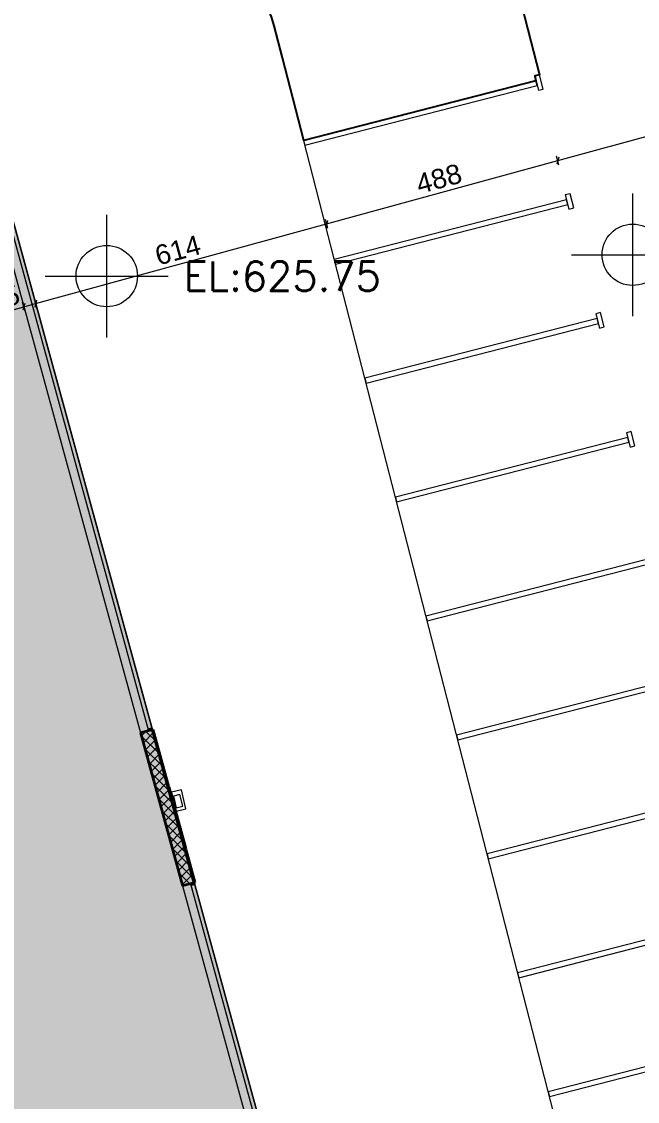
# Model space of a CAD drawing. Header units: metres. Extents: x 7516628 to 7516777, y 4692096 to 4692450.
# Drawn here: x 7516702.89 to 7516715.43, y 4692386.01 to 4692407.99 of the extents above; entities that cross this region are included whole.
import ezdxf

# ---------------------------------------------------------------- set-up
doc = ezdxf.new("R2010")
doc.units = ezdxf.units.M
for name, color, linetype, lineweight in [('New_2D Drafting - General_Pen_No__102', 254, 'Continuous', 0), ('New_2D Drafting - General_Pen_No__2', 8, 'Continuous', 0), ('New_Archicad Windows_Pen_No__103', 31, 'Continuous', 0), ('New_Archicad Windows_Pen_No__82', 253, 'Continuous', 0), ('New_Dimensioning - General', 7, 'Continuous', 0), ('New_Dimensioning - General_Pen_No__1', 7, 'Continuous', 0), ('New_Dimensioning - General_Pen_No__142', 8, 'Continuous', 0), ('New_Dimensioning - General_Pen_No__161', 251, 'Continuous', 0), ('New_Structural - Bearing', 7, 'Continuous', 0), ('New_Structural - Bearing_Pen_No__1', 7, 'Continuous', 0), ('New_Structural - Bearing_Pen_No__102', 254, 'Continuous', 0), ('New_Structural - Bearing_Pen_No__150', 58, 'Continuous', 0), ('New_Structural - Bearing_Pen_No__184', 254, 'Continuous', 0), ('New_Structural - Bearing_Pen_No__204', 254, 'Continuous', 0), ('New_Structural - Bearing_Pen_No__22', 8, 'Continuous', 0), ('niveleta lartesite', 5, 'Continuous', 0), ('projekt', 7, 'Continuous', 0)]:
    doc.layers.add(name, color=color, linetype=linetype, lineweight=lineweight)
doc.styles.add('GENERATED_STYLE_1', font='arial.ttf')
doc.styles.get("Standard").update_dxf_attribs({"font": 'simplex.shx'})
doc.dimstyles.new('GENERATED_STYLE__1', dxfattribs={"dimtxt": 400, "dimasz": 95, "dimexe": 0.18, "dimexo": 100000, "dimgap": 0, "dimtad": 1, "dimdec": 0, "dimlfac": 0.1, "dimzin": 0, "dimdsep": 46, "dimtxsty": 'GENERATED_STYLE_1', "dimblk": 'ARROWHEAD_2', "dimblk1": 'ARROWHEAD_2', "dimblk2": 'ARROWHEAD_2', "dimcen": 0.09, "dimclrd": 251, "dimclre": 251, "dimclrt": 7, "dimadec": 0, "dimazin": 0, "dimtfac": 1, "dimtdec": 4, "dimtmove": 0, "dimatfit": 3, "dimfxl": 1, "dimtolj": 1, "dimtzin": 0, "dimarcsym": 0})
pattern_1 = [(44.99999999999998, (0, 0), (-91.92387818248316, 91.92387818248324), []), (135.0000000000001, (0, 0), (91.9238781824829, 91.92387818248349), [])]
pattern_2 = [(44.99999999999998, (0, 0), (-176.7766952966368, 176.7766952966369), []), (44.99999999999998, (-35.35533905932736, 35.35533905932739), (-176.7766952966368, 176.7766952966369), []), (44.99999999999998, (-70.71067811865473, 70.71067811865478), (-176.7766952966368, 176.7766952966369), [])]

# ---------------------------------------------------------------- blocks, each defined once
blk = doc.blocks.new('Slab_29', base_point=(-25759.95144974149, 75430.77347846248))
at = {"layer": 'New_Structural - Bearing_Pen_No__204', "color": 254, "linetype": 'Continuous', "lineweight": 0, "flags": 128}
blk.add_lwpolyline([(-25759.95144974149, 75430.77347846248), (-34788.51212851441, 73932.0530940181), (-26392.19093090105, 43277.67679569752), (-17611.85185514205, 45682.63673964111)], close=True, dxfattribs=at)
blk = doc.blocks.new('Slab_35', base_point=(-22076.12423998126, 78576.49033854387))
at = {"layer": 'New_Structural - Bearing_Pen_No__184', "color": 254, "linetype": 'Continuous', "lineweight": 0, "flags": 128}
blk.add_lwpolyline([(-22076.12423998126, 78576.49033854387), (-46303.63800945178, 74554.77856824246), (-45594.77753155443, 72138.23779881523), (-25759.95144974149, 75430.77347846248), (-17611.85185514205, 45682.63673964111), (-7877.09251520846, 10141.71721589582), (-11542.09914180956, 9137.861435929606), (-8828.899790343712, -767.8379691656118), (-6016.712207689124, -26229.73658027559), (-4312.456942216158, -41660.27721866157), (379.2418893517606, -96770.96442558194), (-19548.6329040541, -98467.96360597546), (-19555.13085424627, -98391.65813141585), (-19753.14066366718, -98423.51140641085), (-19721.56030660335, -98794.46769330432), (404.927579019386, -97072.67944604837), (412.0980510651861, -97156.90685625123), (8022.656437035948, -96505.83598593903), (-9.094947e-10, 0), (-2952.555899401886, 11490.56185632594), (-19643.20814535404, 76446.13885095759), (-19811.53685661957, 77101.22940127758, 0.388950843474932)], format="xyb", close=True, dxfattribs=at)
blk = doc.blocks.new('Slab_268', base_point=(-14210.65388137322, 55298.48604540393))
at = {"layer": 'New_Structural - Bearing_Pen_No__1', "color": 7, "linetype": 'Continuous', "lineweight": 13, "flags": 128}
blk.add_lwpolyline([(-14210.65388137322, 55298.48604540393), (-9481.796522349214, 56513.58900268816), (-9506.683548500405, 56610.44268578508), (-14235.54090752441, 55395.3397285004)], close=True, dxfattribs=at)
blk = doc.blocks.new('Slab_270', base_point=(-14832.82953514481, 57719.82812281794))
at = {"layer": 'New_Structural - Bearing_Pen_No__1', "color": 7, "linetype": 'Continuous', "lineweight": 13, "flags": 128}
blk.add_lwpolyline([(-14832.82953514481, 57719.82812281794), (-10103.9721761208, 58934.9310801017), (-10128.85920227108, 59031.78476319863), (-14857.71656129509, 57816.68180591396)], close=True, dxfattribs=at)
blk = doc.blocks.new('Slab_272', base_point=(-15455.00518891549, 60141.17020023195))
at = {"layer": 'New_Structural - Bearing_Pen_No__1', "color": 7, "linetype": 'Continuous', "lineweight": 13, "flags": 128}
blk.add_lwpolyline([(-15455.00518891549, 60141.17020023195), (-10726.14782989149, 61356.27315751571), (-10751.03485604268, 61453.12684061264), (-15479.89221506668, 60238.02388332797)], close=True, dxfattribs=at)
blk = doc.blocks.new('Slab_274', base_point=(-16077.18084268708, 62562.51227764551))
at = {"layer": 'New_Structural - Bearing_Pen_No__1', "color": 7, "linetype": 'Continuous', "lineweight": 13, "flags": 128}
blk.add_lwpolyline([(-16077.18084268708, 62562.51227764551), (-11348.32348366308, 63777.61523492926), (-11373.21050981336, 63874.46891802619), (-16102.06786883736, 62659.36596074198)], close=True, dxfattribs=at)
blk = doc.blocks.new('Slab_276', base_point=(-16699.35649646868, 64983.85435505634))
at = {"layer": 'New_Structural - Bearing_Pen_No__1', "color": 7, "linetype": 'Continuous', "lineweight": 13, "flags": 128}
blk.add_lwpolyline([(-16699.35649646868, 64983.85435505634), (-11970.49913744467, 66198.95731234056), (-11995.38616359586, 66295.81099543703), (-16724.24352261987, 65080.70803815281)], close=True, dxfattribs=at)
blk = doc.blocks.new('Slab_278', base_point=(-17321.53215024027, 67405.19643247034))
at = {"layer": 'New_Structural - Bearing_Pen_No__1', "color": 7, "linetype": 'Continuous', "lineweight": 13, "flags": 128}
blk.add_lwpolyline([(-17321.53215024027, 67405.19643247034), (-12592.67479121627, 68620.2993897541), (-12617.56181736655, 68717.15307285104), (-17346.41917639055, 67502.05011556637)], close=True, dxfattribs=at)
blk = doc.blocks.new('Slab_279', base_point=(-12642.44884351774, 68814.0067559466))
at = {"layer": 'New_Structural - Bearing_Pen_No__1', "color": 7, "linetype": 'Continuous', "lineweight": 13, "flags": 128}
blk.add_lwpolyline([(-12642.44884351774, 68814.0067559466), (-12567.78776506507, 68523.44570665628), (-12470.93408196815, 68548.3327328079), (-12545.59516042081, 68838.89378209732)], close=True, dxfattribs=at)
blk = doc.blocks.new('Slab_280', base_point=(-17943.70780401004, 69826.53850988435))
at = {"layer": 'New_Structural - Bearing_Pen_No__1', "color": 7, "linetype": 'Continuous', "lineweight": 13, "flags": 128}
blk.add_lwpolyline([(-17943.70780401004, 69826.53850988435), (-13214.85044498695, 71041.64146716811), (-13239.73747113723, 71138.49515026505), (-17968.59483016123, 69923.39219298038)], close=True, dxfattribs=at)
blk = doc.blocks.new('Slab_281', base_point=(-13264.62449728751, 71235.34883336061))
at = {"layer": 'New_Structural - Bearing_Pen_No__1', "color": 7, "linetype": 'Continuous', "lineweight": 13, "flags": 128}
blk.add_lwpolyline([(-13264.62449728751, 71235.34883336061), (-13189.96341883576, 70944.78778407029), (-13093.10973573883, 70969.67481022191), (-13167.7708141915, 71260.23585951133)], close=True, dxfattribs=at)
blk = doc.blocks.new('Slab_282', base_point=(-18565.88345778163, 72247.88058729791))
at = {"layer": 'New_Structural - Bearing_Pen_No__1', "color": 7, "linetype": 'Continuous', "lineweight": 13, "flags": 128}
blk.add_lwpolyline([(-18565.88345778163, 72247.88058729791), (-13837.02609875763, 73462.98354458167), (-13861.91312490791, 73559.8372276786), (-18590.77048393192, 72344.73427039439)], close=True, dxfattribs=at)
blk = doc.blocks.new('Slab_283', base_point=(-13886.8001510591, 73656.69091077417))
at = {"layer": 'New_Structural - Bearing_Pen_No__1', "color": 7, "linetype": 'Continuous', "lineweight": 13, "flags": 128}
blk.add_lwpolyline([(-13886.8001510591, 73656.69091077417), (-13812.13907260644, 73366.12986148385), (-13715.28538950951, 73391.01688763547), (-13789.94646796218, 73681.57793692489)], close=True, dxfattribs=at)
blk = doc.blocks.new('Slab_284', base_point=(-19188.05911156414, 74669.22266470874))
at = {"layer": 'New_Structural - Bearing_Pen_No__1', "color": 7, "linetype": 'Continuous', "lineweight": 13, "flags": 128}
blk.add_lwpolyline([(-19188.05911156414, 74669.22266470874), (-14459.20175254014, 75884.32562199296), (-14484.08877869042, 75981.17930508943), (-19212.94613771442, 74766.07634780521)], close=True, dxfattribs=at)
blk = doc.blocks.new('Slab_285', base_point=(-14508.97580484161, 76078.03298818499))
at = {"layer": 'New_Structural - Bearing_Pen_No__1', "color": 7, "linetype": 'Continuous', "lineweight": 13, "flags": 128}
blk.add_lwpolyline([(-14508.97580484161, 76078.03298818499), (-14434.31472638895, 75787.47193889512), (-14337.46104329202, 75812.35896504631), (-14412.12212174469, 76102.92001433572)], close=True, dxfattribs=at)
blk = doc.blocks.new('Slab_841', base_point=(-16614.15499453505, 81003.69070829356))
at = {"layer": 'New_Structural - Bearing_Pen_No__150', "color": 58, "linetype": 'Continuous', "lineweight": 25, "flags": 128}
blk.add_lwpolyline([(-16614.15499453505, 81003.69070829356, -0.3889508434751074), (-15481.86130285467, 80266.06023966042), (-14710.70449464969, 77264.92315453288), (-14412.12212161008, 76102.92001437029), (-14508.97580484161, 76078.03298818499), (-14484.08877869042, 75981.17930508943), (-19211.59697254825, 74766.42302237314), (-19643.20814535404, 76446.13885095759), (-19811.53685661957, 77101.22940127758, 0.3889508434749808), (-22076.12423998126, 78576.49033854387), (-24340.75467636194, 78200.56687532588), (-24790.86750022907, 79646.37516863787)], format="xyb", close=True, dxfattribs=at)
blk = doc.blocks.new('Slab_894', base_point=(-21810.1383990603, 61109.66475551581))
at = {"layer": 'New_Structural - Bearing_Pen_No__184', "color": 254, "linetype": 'Continuous', "lineweight": 0, "flags": 128}
for points in [[(-21810.1383990603, 61109.66475551581), (-21610.56941997402, 61156.50607134321), (-21701.3437117797, 61543.25295116394), (-21900.91269086597, 61496.41163533656)], [(-21674.73980402299, 61210.14568415359), (-21729.87284379694, 61446.43038406649), (-21863.19794729246, 61415.32122534145), (-21808.06490751851, 61179.03652542859)]]:
    blk.add_lwpolyline(points, close=True, dxfattribs=at)
blk = doc.blocks.new('Storefront Window with Transom 2 27_2')
at = {"layer": 'New_Archicad Windows_Pen_No__103', "linetype": 'Continuous', "lineweight": 13}
h = blk.add_hatch(dxfattribs=at)
h.set_pattern_fill('ALUMINIUM', color=31, style=0, pattern_type=2)
h.set_pattern_definition(pattern_2)
h.paths.add_polyline_path([(-7118.063916973631, 0), (-7118.063916973631, -80), (-7078.06391697363, -80), (-7078.06391697363, 0)])
h = blk.add_hatch(dxfattribs=at)
h.set_pattern_fill('ALUMINIUM', color=31, style=0, pattern_type=2)
h.set_pattern_definition(pattern_2)
h.paths.add_polyline_path([(7078.06391697363, 0), (7078.06391697363, -80), (7118.063916973631, -80), (7118.063916973631, 0)])
at = {"layer": 'New_Archicad Windows_Pen_No__82', "color": 253, "linetype": 'Continuous', "lineweight": 20}
for p, q in [((-7118.063916973631, 170), (7118.063916973631, 170)), ((-7118.063916973631, 0), (-7118.063916973631, 170)), ((-7118.063916973631, 0), (7118.063916973631, 0)), ((-7118.063916973631, 0), (-7118.063916973631, -80)), ((-7078.06391697363, 0), (-7118.063916973631, 0)), ((-7118.063916973631, -80), (-7118.063916973631, 0)), ((-7118.063916973631, -80), (-7118.063916973631, 0)), ((-7078.06391697363, -80), (-7078.06391697363, 0)), ((7078.06391697363, 0), (7078.06391697363, -80)), ((7118.063916973631, 0), (7078.06391697363, 0)), ((7118.063916973631, 0), (7118.063916973631, 170)), ((7118.063916973631, -80), (7118.063916973631, 0)), ((7118.063916973631, -80), (7118.063916973631, 0)), ((7118.063916973631, -80), (7118.063916973631, 0)), ((-7118.063916973631, -80), (7118.063916973631, -80)), ((-7118.063916973631, -80), (7118.063916973631, -80)), ((-7118.063916973631, -80), (-7078.06391697363, -80)), ((7078.06391697363, -80), (7118.063916973631, -80))]:
    blk.add_line(p, q, dxfattribs=at)
blk = doc.blocks.new('Storefront Window with Transom 2 27_3')
at = {"layer": 'New_Archicad Windows_Pen_No__103', "linetype": 'Continuous', "lineweight": 13}
h = blk.add_hatch(dxfattribs=at)
h.set_pattern_fill('ALUMINIUM', color=31, style=0, pattern_type=2)
h.set_pattern_definition(pattern_2)
h.paths.add_polyline_path([(-5767.104351837435, 0), (-5767.104351837435, -80), (-5727.104351837435, -80), (-5727.104351837435, 0)])
h = blk.add_hatch(dxfattribs=at)
h.set_pattern_fill('ALUMINIUM', color=31, style=0, pattern_type=2)
h.set_pattern_definition(pattern_2)
h.paths.add_polyline_path([(5727.104351837435, 0), (5727.104351837435, -80), (5767.104351837435, -80), (5767.104351837435, 0)])
at = {"layer": 'New_Archicad Windows_Pen_No__82', "color": 253, "linetype": 'Continuous', "lineweight": 20}
for p, q in [((-5767.104351837435, 170), (5767.104351837435, 170)), ((-5767.104351837435, 0), (-5767.104351837435, 170)), ((-5767.104351837435, 0), (5767.104351837435, 0)), ((-5767.104351837435, 0), (-5767.104351837435, -80)), ((-5727.104351837435, 0), (-5767.104351837435, 0)), ((-5767.104351837435, -80), (-5767.104351837435, 0)), ((-5767.104351837435, -80), (-5767.104351837435, 0)), ((-5727.104351837435, -80), (-5727.104351837435, 0)), ((5727.104351837435, 0), (5727.104351837435, -80)), ((5767.104351837435, 0), (5727.104351837435, 0)), ((5767.104351837435, 0), (5767.104351837435, 170)), ((5767.104351837435, -80), (5767.104351837435, 0)), ((5767.104351837435, -80), (5767.104351837435, 0)), ((5767.104351837435, -80), (5767.104351837435, 0)), ((-5767.104351837435, -80), (5767.104351837435, -80)), ((-5767.104351837435, -80), (5767.104351837435, -80)), ((-5767.104351837435, -80), (-5727.104351837435, -80)), ((5727.104351837435, -80), (5767.104351837435, -80))]:
    blk.add_line(p, q, dxfattribs=at)
blk = doc.blocks.new('Wall_2', base_point=(-25759.95144974058, 75430.77347846248))
at = {"layer": 'New_Structural - Bearing_Pen_No__102', "linetype": 'Continuous', "lineweight": 13}
h = blk.add_hatch(dxfattribs=at)
h.set_pattern_fill('CONCRETE_BLOCK', color=254, style=0, pattern_type=2)
h.set_pattern_definition(pattern_1)
h.paths.add_polyline_path([(-22291.87796911892, 62769.08202680836), (-22532.99692948135, 62703.03902333772), (-21679.80846080797, 59588.10793969979), (-21438.68950044554, 59654.15117563273)])
at = {"layer": 'New_Structural - Bearing_Pen_No__22', "color": 8, "linetype": 'Continuous', "lineweight": 35}
for p, q in [((-22369.03607081911, 62747.94832756865), (-22532.99689358812, 62703.03899004395)), ((-22291.87803657486, 62769.08213346262), (-22369.03607081911, 62747.94832756865)), ((-21515.84756185982, 59633.01727722448), (-21679.80838462885, 59588.10793969979)), ((-21438.68952761558, 59654.15108311844), (-21515.84756185982, 59633.01727722448))]:
    blk.add_line(p, q, dxfattribs=at)
at = {"layer": 'New_Structural - Bearing_Pen_No__22', "color": 8, "linetype": 'Continuous', "lineweight": 35, "flags": 128}
for points in [[(-22532.99689358811, 62703.03899004395), (-21679.80838462884, 59588.1079396998)], [(-21438.68952761558, 59654.15108311844), (-22291.87803657485, 62769.08213346262)]]:
    blk.add_lwpolyline(points, dxfattribs=at)
at = {"layer": 'New_Archicad Windows_Pen_No__82', "color": 253, "linetype": 'Continuous', "lineweight": 20, "xscale": -1, "zscale": 1000, "rotation": 105.3177927963205}
for name, p in [('Storefront Window with Transom 2 27_3', (-23892.54687009417, 68310.1787659337)), ('Storefront Window with Transom 2 27_2', (-19635.45029733235, 52767.81953399233))]:
    blk.add_blockref(name, p, dxfattribs=at)
blk = doc.blocks.new('Wall_78', base_point=(-22272.58852801371, 62774.36558493614))
at = {"layer": 'New_Structural - Bearing_Pen_No__102', "linetype": 'Continuous', "lineweight": 13}
h = blk.add_hatch(dxfattribs=at)
h.set_pattern_fill('CONCRETE_BLOCK', color=254, style=0, pattern_type=2)
h.set_pattern_definition(pattern_1)
h.paths.add_polyline_path([(-22291.87803657477, 62769.08213346264), (-21973.8989842262, 61608.16304803529), (-21954.60947566514, 61613.44649950879), (-22272.58852801371, 62774.36558493614)])
at = {"layer": 'New_Structural - Bearing_Pen_No__22', "color": 8, "linetype": 'Continuous', "lineweight": 35, "flags": 128}
for points in [[(-22272.58852801371, 62774.36558493614), (-22291.87803657477, 62769.08213346264)], [(-22291.87803657477, 62769.08213346264), (-21973.8989842262, 61608.16304803529)], [(-21954.60947566514, 61613.44649950879), (-22272.58852801371, 62774.36558493614)], [(-21973.8989842262, 61608.16304803529), (-21954.60947566514, 61613.44649950879)]]:
    blk.add_lwpolyline(points, dxfattribs=at)
blk = doc.blocks.new('Wall_79', base_point=(-21951.96774992839, 61603.80174522826))
at = {"layer": 'New_Structural - Bearing_Pen_No__102', "linetype": 'Continuous', "lineweight": 13}
h = blk.add_hatch(dxfattribs=at)
h.set_pattern_fill('CONCRETE_BLOCK', color=254, style=0, pattern_type=2)
h.set_pattern_definition(pattern_1)
h.paths.add_polyline_path([(-21971.25725848945, 61598.51829375476), (-21892.00548638695, 61309.17566533888), (-21872.7159778259, 61314.45911681238), (-21951.96774992839, 61603.80174522826)])
at = {"layer": 'New_Structural - Bearing_Pen_No__22', "color": 8, "linetype": 'Continuous', "lineweight": 35, "flags": 128}
for points in [[(-21951.96774992839, 61603.80174522826), (-21971.25725848945, 61598.51829375476)], [(-21971.25725848945, 61598.51829375476), (-21892.00548638695, 61309.17566533888)], [(-21872.7159778259, 61314.45911681238), (-21951.96774992839, 61603.80174522826)], [(-21892.00548638695, 61309.17566533888), (-21872.7159778259, 61314.45911681238)]]:
    blk.add_lwpolyline(points, dxfattribs=at)
blk = doc.blocks.new('Wall_80', base_point=(-21870.07425208915, 61304.81436253185))
at = {"layer": 'New_Structural - Bearing_Pen_No__102', "linetype": 'Continuous', "lineweight": 13}
h = blk.add_hatch(dxfattribs=at)
h.set_pattern_fill('CONCRETE_BLOCK', color=254, style=0, pattern_type=2)
h.set_pattern_definition(pattern_1)
h.paths.add_polyline_path([(-21889.3637606502, 61299.53091105835), (-21625.19118697522, 60335.05548300539), (-21605.90167841416, 60340.3389344789), (-21870.07425208915, 61304.81436253185)])
at = {"layer": 'New_Structural - Bearing_Pen_No__22', "color": 8, "linetype": 'Continuous', "lineweight": 35, "flags": 128}
for points in [[(-21870.07425208915, 61304.81436253185), (-21889.3637606502, 61299.53091105835)], [(-21889.3637606502, 61299.53091105835), (-21625.19118697522, 60335.05548300539)], [(-21605.90167841416, 60340.3389344789), (-21870.07425208915, 61304.81436253185)], [(-21625.19118697522, 60335.05548300539), (-21605.90167841416, 60340.3389344789)]]:
    blk.add_lwpolyline(points, dxfattribs=at)
blk = doc.blocks.new('Wall_81', base_point=(-21603.25995267741, 60330.69418019837))
at = {"layer": 'New_Structural - Bearing_Pen_No__102', "linetype": 'Continuous', "lineweight": 13}
h = blk.add_hatch(dxfattribs=at)
h.set_pattern_fill('CONCRETE_BLOCK', color=254, style=0, pattern_type=2)
h.set_pattern_definition(pattern_1)
h.paths.add_polyline_path([(-21622.54946123847, 60325.41072872486), (-21438.68952761434, 59654.15108311878), (-21419.40001905328, 59659.43453459228), (-21603.25995267741, 60330.69418019837)])
at = {"layer": 'New_Structural - Bearing_Pen_No__22', "color": 8, "linetype": 'Continuous', "lineweight": 35, "flags": 128}
for points in [[(-21603.25995267741, 60330.69418019837), (-21622.54946123847, 60325.41072872486)], [(-21622.54946123847, 60325.41072872486), (-21438.68952761434, 59654.15108311878)], [(-21419.40001905328, 59659.43453459228), (-21603.25995267741, 60330.69418019837)], [(-21438.68952761434, 59654.15108311878), (-21419.40001905328, 59659.43453459228)]]:
    blk.add_lwpolyline(points, dxfattribs=at)
blk = doc.blocks.new('*D781')
at = {"layer": 'New_Dimensioning - General_Pen_No__142', "color": 8, "linetype": 'Continuous', "lineweight": 13}
for p, q in [((-24890.93507459971, 71448.29887564253), (-24927.51848893858, 71308.6744427095)), ((-33189.16384871014, 69175.39031992167), (-33225.747263049, 69035.76588698864))]:
    blk.add_line(p, q, dxfattribs=at)
at = {"layer": 'New_Dimensioning - General_Pen_No__161', "color": 251, "linetype": 'Continuous', "lineweight": 13}
for p, q in [((-33207.45555587957, 69105.57810345516), (-24909.22678176915, 71378.48665917602)), ((-33448.57441289208, 69039.5349600365), (-33207.45555587957, 69105.57810345516)), ((-33182.6893770975, 69015.1585320752), (-33232.22173466164, 69195.99767483512))]:
    blk.add_line(p, q, dxfattribs=at)
at = {"layer": 'New_Dimensioning - General_Pen_No__1', "color": 7, "lineweight": 13, "char_height": 400, "attachment_point": 7, "rotation": 15.317792796364982, "style": 'GENERATED_STYLE_1'}
for s, insert in [('\\A1;25', (-25553.70588931082, 71284.9086366551)), ('\\A1;860', (-29520.85173457229, 70198.29606197902)), ('\\A1;25', (-33193.74770043998, 69192.2793694604))]:
    blk.add_mtext(s, dxfattribs=dict(at, insert=insert))
blk = doc.blocks.new('ARROWHEAD_2')
at = {"color": 0, "linetype": 'Continuous', "lineweight": 0}
for p, q in [((0, 0), (-1, 0)), ((-0.3781315, -0.6550000000000001), (0.3781315, 0.6550000000000001))]:
    blk.add_line(p, q, dxfattribs=at)
blk = doc.blocks.new('*D782')
at = {"layer": 'New_Dimensioning - General_Pen_No__142', "color": 8, "linetype": 'Continuous', "lineweight": 13}
for p, q in [((-24649.81621758651, 71514.34201906137), (-24686.39963192537, 71374.71758612835)), ((-24890.93507459971, 71448.29887564253), (-24927.51848893858, 71308.6744427095))]:
    blk.add_line(p, q, dxfattribs=at)
at = {"layer": 'New_Dimensioning - General_Pen_No__161', "color": 251, "linetype": 'Continuous', "lineweight": 13}
for p, q in [((-24884.46060298708, 71288.06708779607), (-24933.99296055121, 71468.90623055598)), ((-33207.45555587957, 69105.57810345516), (-24909.22678176915, 71378.48665917602)), ((-24909.22678176915, 71378.48665917602), (-24668.10792475594, 71444.52980259486))]:
    blk.add_line(p, q, dxfattribs=at)
blk = doc.blocks.new('*D783')
at = {"layer": 'New_Dimensioning - General_Pen_No__142', "color": 8, "linetype": 'Continuous', "lineweight": 13}
for p, q in [((-18727.721222719, 73136.42074791263), (-18764.30463705787, 72996.79631497958)), ((-24649.81621758651, 71514.34201906137), (-24686.39963192537, 71374.71758612835))]:
    blk.add_line(p, q, dxfattribs=at)
at = {"layer": 'New_Dimensioning - General_Pen_No__161', "color": 251, "linetype": 'Continuous', "lineweight": 13}
for p, q in [((-24668.10792475594, 71444.52980259486), (-18746.01292988843, 73066.60853144612)), ((-24643.34174597388, 71354.1102312149), (-24692.87410353801, 71534.94937397481))]:
    blk.add_line(p, q, dxfattribs=at)
at = {"layer": 'New_Dimensioning - General_Pen_No__1', "color": 7, "lineweight": 13, "insert": (-22169.57099307011, 72211.83284768394), "char_height": 400, "attachment_point": 7, "rotation": 15.317792796364982, "style": 'GENERATED_STYLE_1'}
blk.add_mtext('\\A1;614', dxfattribs=at)
blk = doc.blocks.new('*D784')
at = {"layer": 'New_Dimensioning - General_Pen_No__142', "color": 8, "linetype": 'Continuous', "lineweight": 13}
for p, q in [((-14022.15399607803, 74425.28904741291), (-14058.7374104169, 74285.66461447987)), ((-18727.721222719, 73136.42074791263), (-18764.30463705787, 72996.79631497958))]:
    blk.add_line(p, q, dxfattribs=at)
at = {"layer": 'New_Dimensioning - General_Pen_No__161', "color": 251, "linetype": 'Continuous', "lineweight": 13}
for p, q in [((-18746.01292988843, 73066.60853144612), (-14040.44570324747, 74355.47683094638)), ((-24668.10792475594, 71444.52980259486), (-18746.01292988843, 73066.60853144612)), ((-18721.24675110636, 72976.18896006617), (-18770.7791086705, 73157.02810282608))]:
    blk.add_line(p, q, dxfattribs=at)
at = {"layer": 'New_Dimensioning - General_Pen_No__1', "color": 7, "lineweight": 13, "insert": (-16855.73988231588, 73667.30636185971), "char_height": 400, "attachment_point": 7, "rotation": 15.317792796364982, "style": 'GENERATED_STYLE_1'}
blk.add_mtext('\\A1;488', dxfattribs=at)
blk = doc.blocks.new('*D785')
at = {"layer": 'New_Dimensioning - General_Pen_No__142', "color": 8, "linetype": 'Continuous', "lineweight": 13}
for p, q in [((-8130.976145350627, 76038.89948220439), (-8167.559559689495, 75899.27504927135)), ((-14022.15399607803, 74425.28904741291), (-14058.7374104169, 74285.66461447987))]:
    blk.add_line(p, q, dxfattribs=at)
at = {"layer": 'New_Dimensioning - General_Pen_No__161', "color": 251, "linetype": 'Continuous', "lineweight": 13}
for p, q in [((-14040.44570324747, 74355.47683094638), (-8149.267852520061, 75969.08726573786)), ((-18746.01292988843, 73066.60853144612), (-14040.44570324747, 74355.47683094638)), ((-14015.6795244654, 74265.05725956643), (-14065.21188202953, 74445.89640232634))]:
    blk.add_line(p, q, dxfattribs=at)
at = {"layer": 'New_Dimensioning - General_Pen_No__1', "color": 7, "lineweight": 13, "insert": (-11537.73445882336, 75123.92323221368), "char_height": 400, "attachment_point": 7, "rotation": 15.317792796364982, "style": 'GENERATED_STYLE_1'}
blk.add_mtext('\\A1;611', dxfattribs=at)
blk = doc.blocks.new('*D786')
at = {"layer": 'New_Dimensioning - General_Pen_No__142', "color": 8, "linetype": 'Continuous', "lineweight": 13}
for p, q in [((-4073.432427434711, 77020.66816103313), (-4036.849013095845, 77160.29259396617)), ((-8130.976145350627, 76038.89948220439), (-8167.559559689495, 75899.27504927135))]:
    blk.add_line(p, q, dxfattribs=at)
at = {"layer": 'New_Dimensioning - General_Pen_No__161', "color": 251, "linetype": 'Continuous', "lineweight": 13}
for p, q in [((-4030.374541483211, 77000.0608061197), (-4079.906899047345, 77180.8999488796)), ((-8149.267852520061, 75969.08726573786), (-4055.140720265278, 77090.48037749964)), ((-4055.140720265278, 77090.48037749964), (-3996.187159725548, 77106.62792606556)), ((-14040.44570324747, 74355.47683094638), (-8149.267852520061, 75969.08726573786)), ((-8124.501673737995, 75878.66769435792), (-8174.034031302127, 76059.50683711782))]:
    blk.add_line(p, q, dxfattribs=at)
at = {"layer": 'New_Dimensioning - General_Pen_No__1', "color": 7, "lineweight": 13, "insert": (-6564.714852140602, 76486.0475022822), "char_height": 400, "attachment_point": 7, "rotation": 15.317792796364982, "style": 'GENERATED_STYLE_1'}
blk.add_mtext('\\A1;424', dxfattribs=at)
blk = doc.blocks.new('A$C11597C86')
at = {"layer": 'New_2D Drafting - General_Pen_No__102', "linetype": 'Continuous', "lineweight": 0}
blk.add_hatch(color=7, dxfattribs=at).paths.add_polyline_path([(100277.9427873297, 79747.3548798199), (108426.0423819292, 49999.21814099853), (99645.70330617022, 47594.25819705494), (91249.38210855686, 78248.63449537553)])
at = {"layer": 'New_2D Drafting - General_Pen_No__2', "color": 8, "linetype": 'Continuous', "lineweight": 15, "flags": 128}
blk.add_lwpolyline([(100277.9427873297, 79747.3548798199), (108426.0423819292, 49999.21814099853), (99645.70330617022, 47594.25819705494), (91249.38210855686, 78248.63449537553)], close=True, dxfattribs=at)
at = {"layer": 'New_Structural - Bearing', "color": 58, "linetype": 'Continuous', "lineweight": 25}
blk.add_blockref('Slab_841', (109423.7392425362, 85320.27210965098), dxfattribs=at)
at = {"layer": 'New_Structural - Bearing', "color": 254, "linetype": 'Continuous', "lineweight": 0}
for name, p in [('Slab_35', (103961.76999709, 82893.0717399013)), ('Slab_29', (100277.9427873297, 79747.3548798199)), ('Slab_894', (104227.755838011, 65426.24615687324))]:
    blk.add_blockref(name, p, dxfattribs=at)
at = {"layer": 'New_Structural - Bearing', "color": 7, "linetype": 'Continuous', "lineweight": 13}
for name, p in [('Slab_284', (106849.8351255071, 78985.80406606616)), ('Slab_285', (111528.9184322296, 80394.61438954242)), ('Slab_282', (107472.0107792896, 76564.46198865534)), ('Slab_283', (112151.0940860122, 77973.2723121316)), ('Slab_280', (108094.1864330612, 74143.11991124178)), ('Slab_281', (112773.2697397838, 75551.93023471803)), ('Slab_278', (108716.362086831, 71721.77783382777)), ('Slab_279', (113395.4453935535, 73130.58815730402)), ('Slab_276', (109338.5377406026, 69300.43575641376)), ('Slab_274', (109960.7133943842, 66879.09367900292)), ('Slab_272', (110582.8890481558, 64457.75160158937)), ('Slab_270', (111205.0647019264, 62036.40952417536)), ('Slab_268', (111827.240355698, 59615.06744676135))]:
    blk.add_blockref(name, p, dxfattribs=at)
at = {"layer": 'New_Structural - Bearing', "color": 8, "lineweight": 35}
for name, p in [('Wall_2', (100277.9427873307, 79747.3548798199)), ('Wall_78', (103765.3057090575, 67090.94698629357)), ('Wall_79', (104085.9264871429, 65920.3831465857)), ('Wall_80', (104167.8199849821, 65621.39576388928)), ('Wall_81', (104434.6342843939, 64647.2755815558))]:
    blk.add_blockref(name, p, dxfattribs=at)
at = {"layer": 'New_Dimensioning - General', "color": 251, "linetype": 'Continuous', "lineweight": 13}
for base, p1, p2, picture, middle in [((121982.753516806, 81407.06177885707), (117573.3351792314, 81436.77461265701), (121473.6419020148, 83265.7923645908), '*D786', (119860.7416920558, 81116.14993625243)), ((117888.6263845512, 80285.66866709528), (111578.6924845311, 80200.90702335039), (117573.3351792314, 81436.77461265701), '*D785', (114887.7221193539, 79754.02567549139)), ((111997.4485338238, 78672.05823230381), (106826.297264523, 79083.00442373056), (111578.6924845311, 80200.90702335039), '*D784', (109569.7166618805, 78297.40879582992)), ((107291.8813071828, 77383.18993280355), (110869.6386884254, 41077.82043151029), (106826.297264523, 79083.00442373056), '*D783', (104255.8855511263, 76841.93528165417)), ((101128.6674553021, 75695.06806053345), (97411.52259165404, 56696.94536158171), (110628.5198314121, 41011.77728809147), '*D781', (96904.60480962408, 74828.39849594927)), ((101369.7863123153, 75761.11120395228), (110628.5198314121, 41011.77728809147), (110869.6386884254, 41077.82043151029), '*D782', (100724.9517287222, 75874.80242558432))]:
    dim = blk.add_linear_dim(base=base, p1=p1, p2=p2, angle=15.31779279627998, dimstyle='GENERATED_STYLE__1', dxfattribs=at)
    dim.commit()
    dim.dimension.update_dxf_attribs({"geometry": picture, "text_midpoint": middle, "dimtype": 128, "text_rotation": 15.31779279636498, "insert": (126037.8942370713, 4316.581401357427)})

msp = doc.modelspace()

# ---------------------------------------------------------------- block references
at = {"layer": 'projekt', "xscale": 0.001, "yscale": 0.001, "zscale": 0.001}
msp.add_blockref('A$C11597C86', (7516601.810596049, 4692326.488235551), dxfattribs=at)

# ---------------------------------------------------------------- next in the draw order: linework, layer by layer
at = {"layer": 'niveleta lartesite', "color": 5, "linetype": 'Continuous', "lineweight": 0}
for p, q in [((7516715.334014951, 4692401.992802315, 625.6843821865597), (7516715.334014951, 4692404.492802315, 625.6843821865597)), ((7516704.627227819, 4692401.558224114, 625.7469999999998), (7516704.627227819, 4692404.058224114, 625.7469999999998)), ((7516714.08401495, 4692403.242802314, 625.6843821865597), (7516716.584014951, 4692403.242802314, 625.6843821865597)), ((7516703.377227819, 4692402.808224113, 625.7469999999998), (7516705.87722782, 4692402.808224113, 625.7469999999998))]:
    msp.add_line(p, q, dxfattribs=at)
for centre in [(7516715.334014951, 4692403.242802314, 625.6843821865597), (7516704.627227819, 4692402.808224113, 625.7469999999998)]:
    msp.add_circle(centre, 0.625, dxfattribs=at)

# ---------------------------------------------------------------- next in the draw order: texts
at = {"layer": 'niveleta lartesite', "color": 5, "linetype": 'Continuous', "lineweight": 0, "insert": (7516706.194727819, 4692402.808224113, 625.7469999999998), "char_height": 0.6, "attachment_point": 4}
msp.add_mtext('EL:625.75', dxfattribs=at)

doc.saveas('drawing.dxf')
